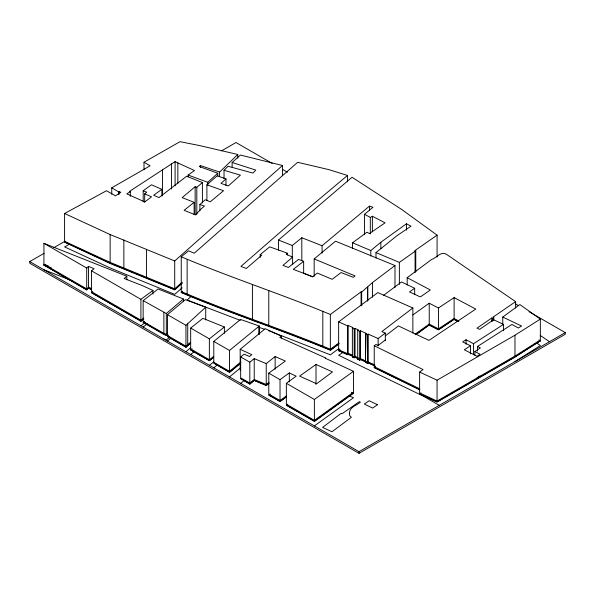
<?xml version="1.0" encoding="UTF-8"?>
<svg xmlns="http://www.w3.org/2000/svg" width="595" height="595" viewBox="0 0 595 595"><rect width="100%" height="100%" fill="white"/><g stroke="black" fill="none" stroke-linecap="round" stroke-linejoin="round"><path stroke-width="0.89" d="M361.671 305.823L361.671 292.086L372.463 282.573L394.983 265.541L335.543 241.198L314.175 258.944L314.175 276.348M224.032 178.619L224.032 170.267L228.049 166.273L252.942 173.071L255.791 170.096L232.132 162.487L232.132 167.128M219.6 176.722L219.6 172.081L237.784 154.484L199.823 145.626L180.032 141.662L144.005 162.227L144.005 169.649M205.729 307.199L185.945 325.331L185.945 346.208L167.478 335.55L167.478 314.666L185.343 299.642L205.729 307.199L205.729 319.909M185.945 346.208L190.459 342.318M168.043 335.87L167.478 336.539L185.945 347.205L190.459 343.114M185.945 347.205L190.459 343.308M190.459 347.874L185.945 351.764M207.759 185.082L207.759 182.293L217.763 173.249L199.236 166.481L200.485 165.574L219.6 172.081M206.904 200.582L206.904 184.807L217.19 175.815L225.974 178.894L221.013 183.386L228.272 185.967L240.417 175.153L224.032 170.267M191.017 296.511L187.135 300.021L240.291 320.37M232.132 162.487L240.417 155.057L282.499 165.492L174.714 260.974L174.714 288.82L110.142 262.402L64.587 241.332L64.587 213.493L106.475 190.75L115.43 195.792L120.815 192.356L119.134 191.434L118.554 191.806L118.554 194.587M260.201 257.382L260.201 254.638L269.684 246.836L287.303 253.165L286.136 254.214L292.599 257.129L292.599 264.455M126.824 279.843L126.824 276.214L43.926 243.333L43.926 264.217L86.706 288.917L86.706 268.033L88.558 266.382L94.07 268.717L91.474 270.784L91.474 291.669L140.911 320.207L143.745 318.117M86.706 288.917L88.558 287.266L88.558 266.382M50.806 267.705L43.926 265.013L86.706 289.906L88.558 288.062L91.704 289.401M86.706 289.906L88.558 288.062M182.092 282.246L174.714 288.82M182.092 282.975L174.714 289.81L110.142 263.399L64.587 242.068L110.142 263.139L174.714 289.549M182.092 283.235L174.714 289.81M182.092 287.801L174.714 294.376L110.142 267.966L64.587 246.895L69.384 244.3M199.89 210.987L199.89 204.494L205.312 199.719L210.243 201.817L223.549 190.727L206.904 184.807M167.478 335.55L168.043 335.067M167.478 336.539L168.043 336.063M167.478 341.106L170.832 338.235M292.599 257.129L282.96 265.392L288.33 267.497L298.564 259.405L303.651 261.302L303.651 273.209M196.811 214.26L196.811 187.343L202.412 182.561L186.644 176.217L158.999 197.6L153.644 195.234L161.877 189.322L151.472 184.777L143.187 190.772L143.187 201.906M278.512 250.123L278.512 240.053L352.039 177.25L401.588 209.395L437.08 235.144L437.08 257.122M166.317 334.405L166.317 313.528L183.424 299.002L158.121 288.984L143.15 300.624L143.15 321.501L163.87 333.46L166.317 334.405L167.686 333.245M166.317 335.201L143.15 322.297L163.87 334.457L166.317 335.401L167.686 334.04M166.317 335.401L167.686 334.241M169.739 337.06L166.317 339.968L163.87 339.024M126.824 276.214L124.132 278.482L142.45 285.637L152.945 290.434L152.945 294.071M196.811 187.343L195.138 186.733L182.167 197.614L194.126 202.337L194.126 214.401M338.949 342.943L330.351 349.265C281.137 328.775 230.31 312.368 181.244 291.572L181.244 256.772L188.57 250.822L194.26 253.217L297.664 162.294L328.968 169.657L347.495 175.443L288.062 225.364L240.938 266.411L246.337 268.471L261.726 255.225L260.201 254.638M364.512 234.445L364.512 214.289L372.983 207.283L369.436 206.138L322.074 245.728L322.074 253.054M144.689 202.241L144.689 193.888L146.712 192.207L143.187 190.772M370.811 256.043L370.811 250.547L380.837 242.247L406.445 223.772L411.041 226.16L396.954 235.717L375.981 252.578L375.981 258.074M229.499 371.354L229.499 350.47L259.271 326.03L240.521 319.463L213.798 341.411L213.798 362.288L229.499 371.354L240.722 362.124M240.172 370.179L240.172 349.295L265.244 328.685L281.487 336.227L281.487 338.042M229.499 372.15L213.798 363.091L229.499 372.351L240.722 362.928M229.499 372.351L240.722 363.121M229.499 376.91L240.722 367.688M213.798 367.851L217.116 365.137M292.301 257.404L292.301 245.497L301.814 237.74L322.074 245.728M338.949 343.94L330.351 350.254C281.137 329.771 230.31 313.357 181.244 292.569L182.576 291.156M181.244 292.569L182.576 291.483M240.172 349.295L251.819 354.672L249.498 356.494L244.129 354.144L240.67 356.926L240.67 377.803L249.811 383.083L249.811 362.199L254.229 358.629L266.225 363.612L275.135 356.539L285.347 361.046L268.784 373.154L268.784 394.039L280.029 400.532L286.463 395.876M249.811 383.083L254.229 379.513L254.229 358.629M249.811 383.879L240.67 378.606L249.811 384.08L254.229 380.309L266.225 385.285L268.962 383.113M249.811 384.08L254.229 380.309M240.67 383.366L244.129 380.584M194.126 202.337L184.13 210.318L195.576 214.944L200.032 209.938L204.435 206.078L199.89 204.494M143.745 319.113L140.911 321.203L91.474 292.658L92.768 291.632M213.65 356.338L209.358 359.722L190.683 348.945L190.683 328.061L202.88 318.355L224.389 326.982L224.389 333.334M213.65 357.327L209.358 360.719L190.683 349.942L192.118 348.796M190.683 354.501L194.267 351.645M254.229 379.513L266.225 384.489L268.962 382.317M254.229 380.503L266.225 385.486L268.962 383.314M209.358 359.722L209.358 338.845L224.389 326.982M209.358 360.719L213.65 357.134M209.358 365.285L213.65 361.894M143.15 322.497L144.555 321.404M143.15 327.064L147.367 323.784M303.651 261.302L293.276 269.357L312.717 276.742L317.336 273.068L332.174 279.315L341.039 272.555L353.378 277.315L355.059 275.901L314.175 258.944M419.75 388.825L374.233 366.669L374.233 345.784L375.906 344.498L378.13 345.472L385.315 340.035M419.75 389.822L374.233 367.665L375.348 366.609M374.233 367.665L375.348 366.803M492.675 321.114L492.675 318.392L493.805 317.522L493.024 317.135L515.612 301.65L445.834 253.894C440.545 251.447 436.261 258.037 431.606 259.465L407.181 277.687L407.181 284.953M385.426 335.803L398.39 325.919L428.95 340.385L475.769 309.073L454.111 297.612L438.478 307.972L438.478 328.849L429.233 324.111L415.102 334.226M412.87 307.979L381.826 331.594L385.315 333.081L378.13 338.51L368.193 334.145L368.193 361.991L367.613 362.385L365.464 361.381L365.828 333.267L360.436 330.753L360.436 358.592L359.655 359.157L357.721 358.257L357.721 330.418L358.361 329.95L355.022 328.44L355.022 356.279L354.204 356.896L352.374 356.078L352.374 328.232L353.14 327.666L348.135 325.458L348.135 353.296L347.606 353.698L338.637 349.734L338.637 321.895L377.84 292.591L412.87 307.979L412.87 333.096M352.307 355.87L348.135 354.032L347.606 354.694L338.637 350.73L339.834 349.555M338.637 350.73L339.834 349.823M342.846 352.53L338.637 355.297L423.06 395.995L439.259 405.351M347.606 353.698L347.606 325.859L348.135 325.458M347.606 354.694L348.135 354.032M354.204 356.896L354.204 329.05L355.022 328.44M365.464 361.381L365.828 333.267M352.374 357.074C352.604 354.151 352.768 359.744 355.022 357.015L358.361 358.525L357.721 359.254L359.655 360.146C360.622 358.019 366.461 361.492 365.464 362.377L367.613 363.381L368.193 362.719L374.82 365.635M354.204 357.885L355.022 357.015M365.464 362.377L365.828 361.842M140.911 320.207L140.911 299.33L152.945 290.434M140.911 321.203L143.745 318.913M140.911 325.77L145.158 322.631M352.552 248.279L352.552 242.782L366.914 232.221L369.428 233.56L385.077 222.828L372.373 216.245L370.313 217.443L364.512 214.289M361.671 292.086L361.083 291.855L330.351 314.458L330.351 349.265M338.949 343.605L330.351 350.254M338.949 348.499L330.351 354.821L271.952 331.988M383.619 295.313L401.506 281.971L414.678 288.27L414.678 294.622M286.463 396.872L280.029 401.528L268.784 395.028L270.227 393.979M502.753 324.32L502.753 317.053L519.844 304.551L540.342 319.106L540.342 339.99L514.972 356.078L437.057 401.06L419.609 392.931L419.609 372.046L423.06 369.555L374.233 345.784M280.029 400.532L280.029 379.647L289.326 372.924L296.198 376.166L286.351 383.299L286.351 404.176L314.376 420.36L353.475 392.202L353.475 371.317L325.197 358.197L325.636 357.945L279.836 337.417L281.487 336.227M280.029 401.528L286.463 396.672M351.809 392.224L353.475 393.191L314.376 421.349L286.351 405.173L287.757 404.154M357.721 358.257L358.361 357.788M357.721 359.254L358.361 358.525M353.475 371.317L314.376 399.476L314.376 420.36M353.475 392.998L314.376 421.349M419.609 393.92L437.057 401.856L514.972 356.874L540.342 340.786L514.972 357.074L437.057 402.056L419.609 393.92L420.985 392.931M414.678 288.27L409.538 291.944L419.795 296.697L420.576 296.779L430.334 289.996L407.181 277.687M412.87 314.941L429.233 303.234L438.478 307.972M415.846 334.487L429.233 324.907L438.478 329.645L454.111 319.284L458.12 321.412M415.846 334.688L429.233 324.907M314.376 425.916L353.475 397.757L349.317 395.831M359.655 359.157L359.655 331.311L360.436 330.753M359.655 360.146L360.436 359.328M316.012 364.46L299.59 376.114L316.622 383.745L332.486 371.92L316.012 364.46L316.012 384.437M188.117 176.894L188.117 175.042L194.483 170.542L175.094 161.624L129.606 191.345L130.312 191.724L130.312 196.365M399.379 284.38L399.379 262.395L415.771 250.792L415.072 250.502L415.072 272.48M415.072 250.502L437.08 235.144M492.675 318.392L491.797 317.975L477.026 328.128L479.622 329.34L493.597 319.768L503.556 324.387L503.556 330.738M367.613 362.385L367.613 334.539L368.193 334.145M367.613 363.381L368.193 362.719M479.295 376.427L476.989 378.16L480.061 375.914M438.478 328.849L454.111 318.489L454.111 297.612M429.233 325.108L438.478 329.846L454.111 319.284M503.556 324.387L473.546 343.694L466.063 339.752L462.687 341.887L470.474 345.747L464.308 349.756L476.989 356.286L480.061 354.241L474.87 351.526L474.87 355.163M474.87 351.526L480.366 347.971L477.45 346.506L477.45 351.043M477.45 346.506L511.871 324.483L518.357 327.986L521.577 326.023L502.753 317.053M540.342 319.106L514.972 335.193L437.057 380.183L419.609 372.046M514.972 361.634L540.342 345.546L536.757 343.003M130.312 191.724L126.735 193.836L144.756 201.921L151.539 196.826L144.689 193.888M529.022 311.691L565.25 332.605L565.25 334.264L359.008 453.338L29.75 263.243L29.75 261.592L44.194 253.247M53.825 247.691L65.063 241.206M221.548 150.855L235.992 142.517L272.22 163.432M29.75 261.592L359.008 451.679L565.25 332.605M111.734 194.32L111.734 187.819L150.119 165.797L144.005 162.227M181.244 256.772C230.31 277.56 281.137 293.967 330.351 314.458M259.308 327.451L264.478 329.243M188.117 175.042L207.759 182.293M143.15 300.624L166.317 313.528M64.587 213.493L110.142 234.564L174.714 260.974M43.926 264.217L48.225 265.898M43.926 265.214L51.661 268.241M43.926 269.773L72.017 280.773M303.502 273.209L312.784 276.868M278.512 240.053L292.301 245.497M268.784 330.738L271.097 331.646M330.351 349.927C281.137 329.437 230.31 313.029 181.244 292.234M375.981 252.578L399.379 262.395M352.552 242.782L370.811 250.547M88.558 287.266L91.704 288.597M88.558 288.255L91.704 289.594M348.135 353.296L352.307 355.141M368.193 361.991L374.82 364.899M368.193 362.98L374.82 365.895M348.135 354.293L353.14 356.502M338.637 321.895L347.606 325.859M338.637 350.47L347.606 354.434M352.374 328.232L354.204 329.05M352.374 356.807L354.204 357.625M355.022 356.279L356.717 357.037M355.022 357.275L358.361 358.785M357.721 330.418L359.655 331.311M357.721 358.993L359.655 359.886M365.464 333.542L367.613 334.539M365.464 362.11L367.613 363.114M351.809 392.425L353.475 393.191M360.436 358.592L365.828 361.106M360.436 359.588L365.828 362.102M374.233 367.465L419.75 389.628M454.111 318.489L458.923 321.04M454.111 319.485L458.12 321.605M282.603 169.426L287.422 172.208M515.337 303.792L518.565 305.651M43.926 243.333L86.706 268.033M91.474 270.784L140.911 299.33M167.478 314.666L185.945 325.331M190.683 328.061L209.358 338.845M213.798 341.411L229.499 350.47M240.67 356.926L249.811 362.199M268.784 373.154L280.029 379.647M286.351 383.299L314.376 399.476M43.926 265.013L86.706 289.713M140.911 321.01L91.474 292.658M167.478 336.346L185.945 347.004M209.358 360.525L190.683 349.942M280.029 401.328L268.784 395.028M314.376 421.156L286.351 405.173M111.734 187.819L118.554 191.806M540.275 335.468L549.52 341.694M538.914 339.968L540.342 340.98M515.612 301.65L515.612 308.002M514.972 335.193L514.972 356.078M493.805 317.522L493.805 320.244M491.797 317.975L491.797 321.605M473.546 343.694L473.546 354.59M470.474 345.747L470.474 353.913M466.063 339.752L466.063 344.297M437.057 380.183L437.057 401.06M429.233 303.234L429.233 324.111M415.771 250.792L415.771 271.863M406.445 223.772L406.445 230.183M394.983 265.541L394.983 287.519M385.315 333.081L385.315 340.504M380.837 242.247L380.837 248.658M378.13 338.51L378.13 345.94M372.463 282.573L372.463 297.225M372.373 216.245L372.373 231.819M370.313 217.443L370.313 233.924M369.436 206.138L369.436 210.719M367.844 287.035L367.844 300.772M367.472 287.415L367.472 301.159M361.083 291.855L361.083 305.592M359.008 451.679L359.008 453.338M347.495 175.443L347.495 181.854M322.817 311.341L322.817 346.149M301.814 237.74L301.814 260.632M289.326 372.924L289.326 382.005M287.303 253.165L287.303 255.002M282.499 165.492L282.499 175.696M275.135 356.539L275.135 369.25M268.784 290.375L268.784 325.175M266.225 363.612L266.225 384.489M259.271 326.03L259.271 334.197M258.966 326.253L258.966 334.42M252.414 284.7L252.414 319.5M237.784 154.484L237.784 158.203M225.974 178.894L225.974 185.395M217.763 173.249L217.763 176.038M202.412 182.561L202.412 202.977M200.485 165.574L200.485 167.433M195.138 186.733L195.138 214.572M187.73 323.925L187.73 344.803M187.135 259.658L187.135 294.466M183.424 299.002L183.424 301.725M177.846 162.993L177.846 183.409M175.094 161.624L175.094 185.752M171.434 163.908L171.434 188.965M163.87 312.583L163.87 333.46M162.554 169.932L162.554 195.919M161.877 189.322L161.877 195.822M146.437 249.729L146.437 277.575M123.864 239.919L123.864 267.765M119.134 191.434L119.134 194.223M110.142 234.564L110.142 262.402M349.414 412.796L349.748 415.793L351.392 417.288L331.988 431.747L322.572 427.441L341.188 413.339L342.073 413.748L359.321 401.662L360.392 402.19C356.769 405.344 349.756 407.032 349.414 412.796M377.446 404.726L372.626 408.088L364.341 404.079L369.175 400.747L377.446 404.726"/></g></svg>
